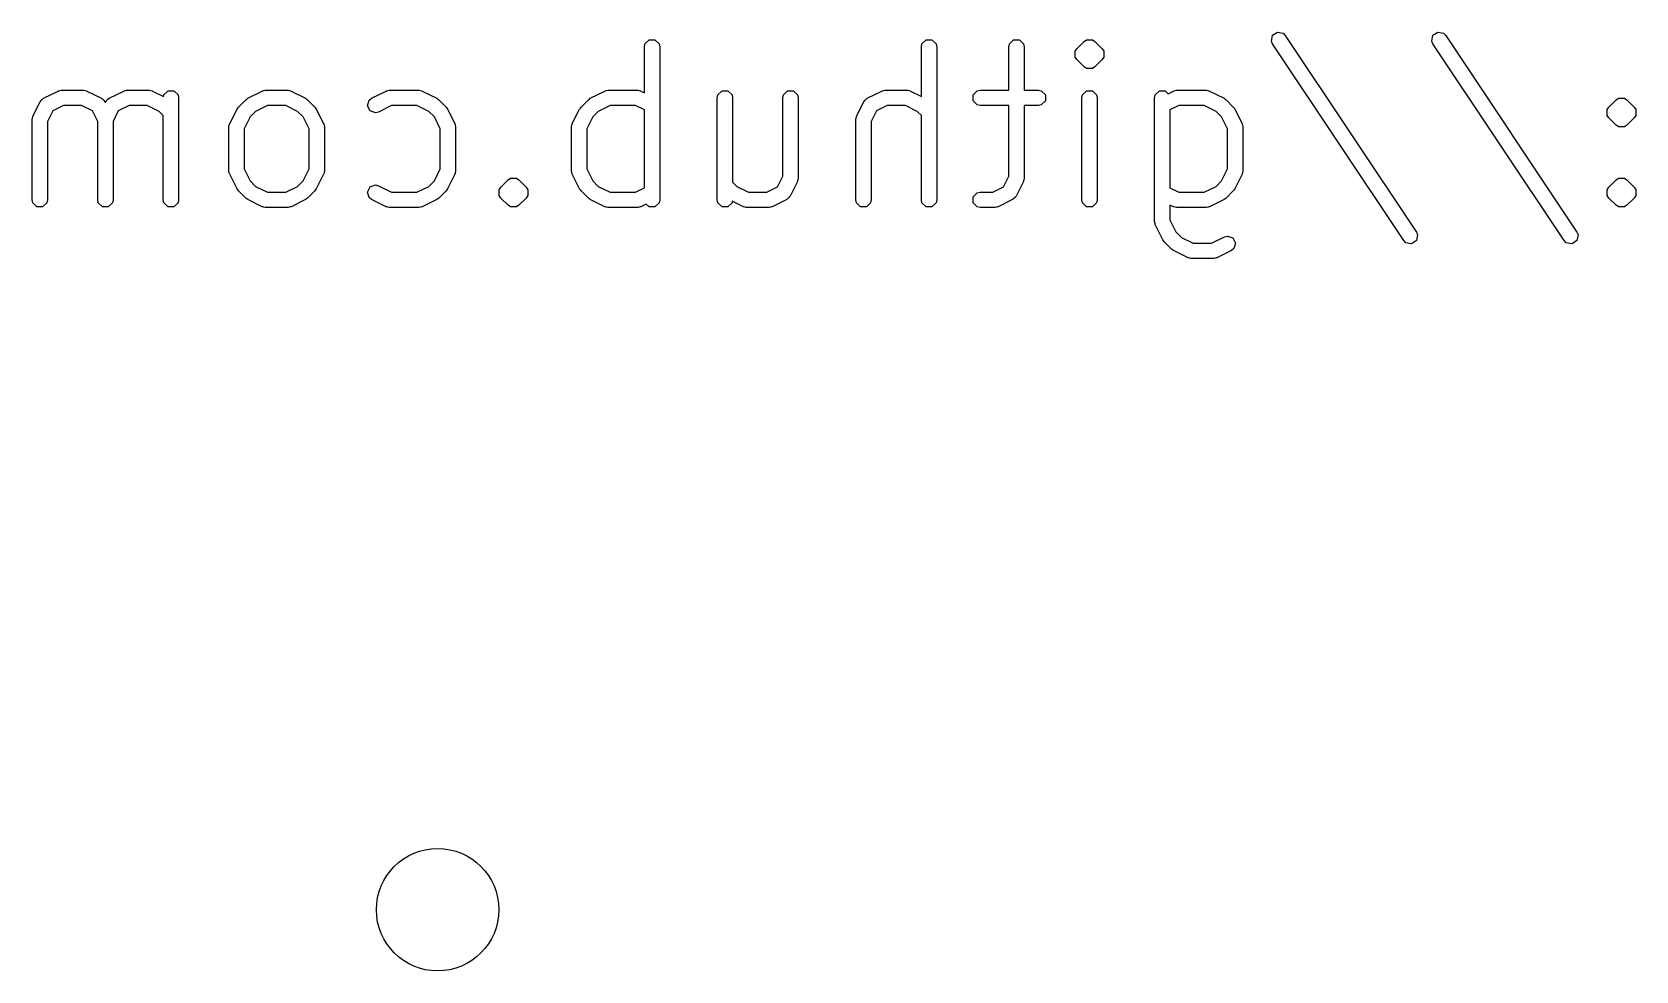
# Model space of a CAD drawing. Extents: x 2.89 to 10.22, y -4.48 to -2.42.
# Drawn here: x 9.3524 to 9.7649, y -2.8543 to -2.6128 of the extents above; entities that cross this region are included whole.
import ezdxf

# ---------------------------------------------------------------- set-up
doc = ezdxf.new("R2010")
doc.units = 0
doc.header["$MEASUREMENT"] = 0
doc.layers.add('BLACK', color=7, linetype='CONTINUOUS')

msp = doc.modelspace()

# ---------------------------------------------------------------- linework, layer by layer
at = {"layer": 'BLACK', "linetype": 'CONTINUOUS'}
for p, q in [((9.51003, -2.61588), (9.51109, -2.61481)), ((9.51109, -2.61481), (9.5126, -2.61481)), ((9.5126, -2.61481), (9.51366, -2.61588)), ((9.58127, -2.61588), (9.58233, -2.61481)), ((9.58233, -2.61481), (9.58384, -2.61481)), ((9.58384, -2.61481), (9.58491, -2.61588)), ((9.60377, -2.61588), (9.60483, -2.61481)), ((9.60483, -2.61481), (9.60634, -2.61481)), ((9.60634, -2.61481), (9.6074, -2.61588)), ((9.62294, -2.61524), (9.62358, -2.61481)), ((9.62358, -2.61481), (9.62508, -2.61481)), ((9.62508, -2.61481), (9.62572, -2.61524)), ((9.67114, -2.61514), (9.67144, -2.61366)), ((9.67144, -2.61585), (9.67114, -2.61514)), ((9.67144, -2.61366), (9.67269, -2.61283)), ((9.67269, -2.61283), (9.67417, -2.61312)), ((9.67417, -2.61312), (9.67471, -2.61367)), ((9.67471, -2.61367), (9.70846, -2.66428)), ((9.71239, -2.61514), (9.71268, -2.61366)), ((9.71268, -2.61585), (9.71239, -2.61514)), ((9.71268, -2.61366), (9.71394, -2.61283)), ((9.71394, -2.61283), (9.71542, -2.61312)), ((9.71542, -2.61312), (9.71596, -2.61367)), ((9.71596, -2.61367), (9.7497, -2.66428)), ((9.50988, -2.61663), (9.51003, -2.61588)), ((9.50988, -2.62845), (9.50988, -2.61663)), ((9.51366, -2.61588), (9.51381, -2.61663)), ((9.51381, -2.61663), (9.51381, -2.656)), ((9.58112, -2.61663), (9.58127, -2.61588)), ((9.58112, -2.62938), (9.58112, -2.61663)), ((9.58491, -2.61588), (9.58506, -2.61663)), ((9.58506, -2.61663), (9.58506, -2.656)), ((9.60362, -2.61663), (9.60377, -2.61588)), ((9.60362, -2.62779), (9.60362, -2.61663)), ((9.6074, -2.61588), (9.60755, -2.61663)), ((9.60755, -2.61663), (9.60755, -2.62779)), ((9.62064, -2.61775), (9.62106, -2.61712)), ((9.62064, -2.61926), (9.62064, -2.61775)), ((9.62064, -2.61775), (9.62064, -2.61775)), ((9.62106, -2.6199), (9.62064, -2.61926)), ((9.62106, -2.61712), (9.62294, -2.61524)), ((9.62572, -2.61524), (9.6276, -2.61712)), ((9.6276, -2.61712), (9.62802, -2.61775)), ((9.62802, -2.61926), (9.6276, -2.6199)), ((9.62802, -2.61775), (9.62802, -2.61775)), ((9.62802, -2.61775), (9.62802, -2.61926)), ((9.70518, -2.66647), (9.67144, -2.61585)), ((9.74643, -2.66647), (9.71268, -2.61585)), ((9.62294, -2.62177), (9.62106, -2.6199)), ((9.62358, -2.6222), (9.62294, -2.62177)), ((9.62508, -2.6222), (9.62358, -2.6222)), ((9.62358, -2.6222), (9.62358, -2.6222)), ((9.62572, -2.62177), (9.62508, -2.6222)), ((9.6276, -2.6199), (9.62572, -2.62177)), ((9.3526, -2.6345), (9.35448, -2.63075)), ((9.35448, -2.63075), (9.35472, -2.63044)), ((9.35472, -2.63044), (9.35475, -2.63034)), ((9.35475, -2.63034), (9.35486, -2.63026)), ((9.35486, -2.63026), (9.35495, -2.63014)), ((9.35495, -2.63014), (9.35505, -2.63011)), ((9.35505, -2.63011), (9.35536, -2.62987)), ((9.35536, -2.62987), (9.35911, -2.628)), ((9.35911, -2.628), (9.3592, -2.62797)), ((9.3592, -2.62797), (9.35924, -2.62794)), ((9.35924, -2.62794), (9.35955, -2.62788)), ((9.35955, -2.62788), (9.35985, -2.62779)), ((9.35985, -2.62779), (9.35989, -2.62781)), ((9.35989, -2.62781), (9.35999, -2.62779)), ((9.35999, -2.62779), (9.36561, -2.62779)), ((9.36561, -2.62779), (9.36571, -2.62781)), ((9.36571, -2.62781), (9.36575, -2.62779)), ((9.36575, -2.62779), (9.36606, -2.62788)), ((9.36606, -2.62788), (9.36637, -2.62794)), ((9.36637, -2.62794), (9.3664, -2.62797)), ((9.3664, -2.62797), (9.36649, -2.628)), ((9.36649, -2.628), (9.37024, -2.62987)), ((9.37024, -2.62987), (9.37055, -2.63011)), ((9.37055, -2.63011), (9.37065, -2.63014)), ((9.37065, -2.63014), (9.37074, -2.63026)), ((9.37074, -2.63026), (9.37085, -2.63034)), ((9.37085, -2.63034), (9.37088, -2.63044)), ((9.37088, -2.63044), (9.37112, -2.63075)), ((9.37112, -2.63075), (9.37124, -2.63098)), ((9.37124, -2.63098), (9.37135, -2.63075)), ((9.37135, -2.63075), (9.37159, -2.63044)), ((9.37159, -2.63044), (9.37163, -2.63034)), ((9.37163, -2.63034), (9.37174, -2.63026)), ((9.37174, -2.63026), (9.37182, -2.63014)), ((9.37182, -2.63014), (9.37192, -2.63011)), ((9.37192, -2.63011), (9.37223, -2.62987)), ((9.37223, -2.62987), (9.37598, -2.628)), ((9.37598, -2.628), (9.37608, -2.62797)), ((9.37608, -2.62797), (9.37611, -2.62794)), ((9.37611, -2.62794), (9.37642, -2.62788)), ((9.37642, -2.62788), (9.37672, -2.62779)), ((9.37672, -2.62779), (9.37677, -2.62781)), ((9.37677, -2.62781), (9.37686, -2.62779)), ((9.37686, -2.62779), (9.38249, -2.62779)), ((9.38249, -2.62779), (9.38258, -2.62781)), ((9.38258, -2.62781), (9.38263, -2.62779)), ((9.38263, -2.62779), (9.38293, -2.62788)), ((9.38293, -2.62788), (9.38324, -2.62794)), ((9.38324, -2.62794), (9.38327, -2.62797)), ((9.38327, -2.62797), (9.38337, -2.628)), ((9.38337, -2.628), (9.38621, -2.62942)), ((9.38621, -2.62942), (9.38629, -2.629)), ((9.38629, -2.629), (9.38736, -2.62794)), ((9.38736, -2.62794), (9.38886, -2.62794)), ((9.38886, -2.62794), (9.38993, -2.629)), ((9.38993, -2.629), (9.39008, -2.62976)), ((9.39008, -2.62976), (9.39008, -2.656)), ((9.40547, -2.63211), (9.40734, -2.63024)), ((9.40734, -2.63024), (9.4076, -2.63006)), ((9.4076, -2.63006), (9.40785, -2.62987)), ((9.40785, -2.62987), (9.4116, -2.628)), ((9.4116, -2.628), (9.4117, -2.62797)), ((9.4117, -2.62797), (9.41173, -2.62794)), ((9.41173, -2.62794), (9.41204, -2.62788)), ((9.41204, -2.62788), (9.41234, -2.62779)), ((9.41234, -2.62779), (9.41239, -2.62781)), ((9.41239, -2.62781), (9.41248, -2.62779)), ((9.41248, -2.62779), (9.41811, -2.62779)), ((9.41811, -2.62779), (9.4182, -2.62781)), ((9.4182, -2.62781), (9.41825, -2.62779)), ((9.41825, -2.62779), (9.41855, -2.62788)), ((9.41855, -2.62788), (9.41886, -2.62794)), ((9.41886, -2.62794), (9.41889, -2.62797)), ((9.41889, -2.62797), (9.41899, -2.628)), ((9.41899, -2.628), (9.42274, -2.62987)), ((9.42274, -2.62987), (9.42299, -2.63006)), ((9.42299, -2.63006), (9.42325, -2.63024)), ((9.42325, -2.63024), (9.42512, -2.63211)), ((9.43864, -2.63177), (9.43912, -2.63034)), ((9.43912, -2.63034), (9.43972, -2.62987)), ((9.43972, -2.62987), (9.44347, -2.628)), ((9.44347, -2.628), (9.44357, -2.62797)), ((9.44357, -2.62797), (9.4436, -2.62794)), ((9.4436, -2.62794), (9.44391, -2.62788)), ((9.44391, -2.62788), (9.44421, -2.62779)), ((9.44421, -2.62779), (9.44426, -2.62781)), ((9.44426, -2.62781), (9.44435, -2.62779)), ((9.44435, -2.62779), (9.45185, -2.62779)), ((9.45185, -2.62779), (9.45195, -2.62781)), ((9.45195, -2.62781), (9.45199, -2.62779)), ((9.45199, -2.62779), (9.4523, -2.62788)), ((9.4523, -2.62788), (9.45261, -2.62794)), ((9.45261, -2.62794), (9.45264, -2.62797)), ((9.45264, -2.62797), (9.45273, -2.628)), ((9.45273, -2.628), (9.45648, -2.62987)), ((9.45648, -2.62987), (9.45673, -2.63006)), ((9.45673, -2.63006), (9.45699, -2.63024)), ((9.45699, -2.63024), (9.45887, -2.63211)), ((9.49358, -2.63211), (9.49546, -2.63024)), ((9.49546, -2.63024), (9.49572, -2.63006)), ((9.49572, -2.63006), (9.49597, -2.62987)), ((9.49597, -2.62987), (9.49972, -2.628)), ((9.49972, -2.628), (9.49981, -2.62797)), ((9.49981, -2.62797), (9.49984, -2.62794)), ((9.49984, -2.62794), (9.50015, -2.62788)), ((9.50015, -2.62788), (9.50046, -2.62779)), ((9.50046, -2.62779), (9.5005, -2.62781)), ((9.5005, -2.62781), (9.5006, -2.62779)), ((9.5006, -2.62779), (9.5081, -2.62779)), ((9.5081, -2.62779), (9.50819, -2.62781)), ((9.50819, -2.62781), (9.50824, -2.62779)), ((9.50824, -2.62779), (9.50854, -2.62788)), ((9.50854, -2.62788), (9.50885, -2.62794)), ((9.50885, -2.62794), (9.50888, -2.62797)), ((9.50888, -2.62797), (9.50898, -2.628)), ((9.50898, -2.628), (9.50988, -2.62845)), ((9.52862, -2.62976), (9.52877, -2.629)), ((9.52862, -2.656), (9.52862, -2.62976)), ((9.52877, -2.629), (9.52984, -2.62794)), ((9.52984, -2.62794), (9.53135, -2.62794)), ((9.53135, -2.62794), (9.53241, -2.629)), ((9.53241, -2.629), (9.53256, -2.62976)), ((9.53256, -2.62976), (9.53256, -2.65144)), ((9.5455, -2.62976), (9.54565, -2.629)), ((9.5455, -2.64991), (9.5455, -2.62976)), ((9.54565, -2.629), (9.54671, -2.62794)), ((9.54671, -2.62794), (9.54822, -2.62794)), ((9.54822, -2.62794), (9.54928, -2.629)), ((9.54928, -2.629), (9.54943, -2.62976)), ((9.54943, -2.62976), (9.54943, -2.65038)), ((9.56445, -2.6345), (9.56633, -2.63075)), ((9.56633, -2.63075), (9.56657, -2.63044)), ((9.56657, -2.63044), (9.5666, -2.63034)), ((9.5666, -2.63034), (9.56671, -2.63026)), ((9.56671, -2.63026), (9.5668, -2.63014)), ((9.5668, -2.63014), (9.5669, -2.63011)), ((9.5669, -2.63011), (9.56721, -2.62987)), ((9.56721, -2.62987), (9.57096, -2.628)), ((9.57096, -2.628), (9.57105, -2.62797)), ((9.57105, -2.62797), (9.57108, -2.62794)), ((9.57108, -2.62794), (9.57139, -2.62788)), ((9.57139, -2.62788), (9.5717, -2.62779)), ((9.5717, -2.62779), (9.57174, -2.62781)), ((9.57174, -2.62781), (9.57184, -2.62779)), ((9.57184, -2.62779), (9.57746, -2.62779)), ((9.57746, -2.62779), (9.57756, -2.62781)), ((9.57756, -2.62781), (9.5776, -2.62779)), ((9.5776, -2.62779), (9.57791, -2.62788)), ((9.57791, -2.62788), (9.57822, -2.62794)), ((9.57822, -2.62794), (9.57825, -2.62797)), ((9.57825, -2.62797), (9.57834, -2.628)), ((9.57834, -2.628), (9.58112, -2.62938)), ((9.59439, -2.629), (9.59546, -2.62794)), ((9.59439, -2.63051), (9.59439, -2.629)), ((9.59546, -2.63157), (9.59439, -2.63051)), ((9.59546, -2.62794), (9.59621, -2.62779)), ((9.59621, -2.63172), (9.59546, -2.63157)), ((9.59621, -2.62779), (9.60362, -2.62779)), ((9.60755, -2.62779), (9.61121, -2.62779)), ((9.61121, -2.62779), (9.61196, -2.62794)), ((9.61196, -2.63157), (9.61121, -2.63172)), ((9.61196, -2.62794), (9.61303, -2.629)), ((9.61303, -2.63051), (9.61196, -2.63157)), ((9.61303, -2.629), (9.61303, -2.63051)), ((9.62236, -2.62976), (9.62251, -2.629)), ((9.62236, -2.656), (9.62236, -2.62976)), ((9.62251, -2.629), (9.62358, -2.62794)), ((9.62358, -2.62794), (9.62508, -2.62794)), ((9.62508, -2.62794), (9.62615, -2.629)), ((9.62615, -2.629), (9.6263, -2.62976)), ((9.6263, -2.62976), (9.6263, -2.656)), ((9.64111, -2.62976), (9.64126, -2.629)), ((9.64111, -2.66163), (9.64111, -2.62976)), ((9.64126, -2.629), (9.64233, -2.62794)), ((9.64233, -2.62794), (9.64383, -2.62794)), ((9.64383, -2.62794), (9.64458, -2.62868)), ((9.64458, -2.62868), (9.64595, -2.628)), ((9.64595, -2.628), (9.64604, -2.62797)), ((9.64604, -2.62797), (9.64608, -2.62794)), ((9.64608, -2.62794), (9.64638, -2.62788)), ((9.64638, -2.62788), (9.64669, -2.62779)), ((9.64669, -2.62779), (9.64673, -2.62781)), ((9.64673, -2.62781), (9.64683, -2.62779)), ((9.64683, -2.62779), (9.65433, -2.62779)), ((9.65433, -2.62779), (9.65442, -2.62781)), ((9.65442, -2.62781), (9.65447, -2.62779)), ((9.65447, -2.62779), (9.65477, -2.62788)), ((9.65477, -2.62788), (9.65508, -2.62794)), ((9.65508, -2.62794), (9.65511, -2.62797)), ((9.65511, -2.62797), (9.65521, -2.628)), ((9.65521, -2.628), (9.65896, -2.62987)), ((9.65896, -2.62987), (9.65921, -2.63006)), ((9.65921, -2.63006), (9.65947, -2.63024)), ((9.65947, -2.63024), (9.66134, -2.63211)), ((9.75792, -2.63211), (9.7598, -2.63024)), ((9.7598, -2.63024), (9.76044, -2.62981)), ((9.76044, -2.62981), (9.76194, -2.62981)), ((9.76194, -2.62981), (9.76258, -2.63024)), ((9.76258, -2.63024), (9.76446, -2.63211)), ((9.3524, -2.63524), (9.35248, -2.63494)), ((9.35242, -2.63528), (9.3524, -2.63524)), ((9.3524, -2.63538), (9.35242, -2.63528)), ((9.3524, -2.656), (9.3524, -2.63538)), ((9.35248, -2.63494), (9.35255, -2.63463)), ((9.35255, -2.63463), (9.35258, -2.6346)), ((9.35258, -2.6346), (9.3526, -2.6345)), ((9.35771, -2.6331), (9.35633, -2.63585)), ((9.36045, -2.63172), (9.35771, -2.6331)), ((9.36515, -2.63172), (9.36045, -2.63172)), ((9.3679, -2.6331), (9.36515, -2.63172)), ((9.36927, -2.63585), (9.3679, -2.6331)), ((9.37458, -2.6331), (9.37321, -2.63585)), ((9.37733, -2.63172), (9.37458, -2.6331)), ((9.38202, -2.63172), (9.37733, -2.63172)), ((9.38507, -2.63325), (9.38202, -2.63172)), ((9.38614, -2.63432), (9.38507, -2.63325)), ((9.38614, -2.656), (9.38614, -2.63432)), ((9.40322, -2.63637), (9.4051, -2.63263)), ((9.4051, -2.63263), (9.40529, -2.63238)), ((9.40529, -2.63238), (9.40547, -2.63211)), ((9.40848, -2.63467), (9.40695, -2.63772)), ((9.4099, -2.63325), (9.40848, -2.63467)), ((9.41295, -2.63172), (9.4099, -2.63325)), ((9.41764, -2.63172), (9.41295, -2.63172)), ((9.42069, -2.63325), (9.41764, -2.63172)), ((9.42211, -2.63467), (9.42069, -2.63325)), ((9.42364, -2.63772), (9.42211, -2.63467)), ((9.42512, -2.63211), (9.4253, -2.63238)), ((9.4253, -2.63238), (9.42549, -2.63263)), ((9.42549, -2.63263), (9.42737, -2.63637)), ((9.43931, -2.63312), (9.43864, -2.63177)), ((9.44074, -2.63359), (9.43931, -2.63312)), ((9.44148, -2.63339), (9.44074, -2.63359)), ((9.44482, -2.63172), (9.44148, -2.63339)), ((9.45139, -2.63172), (9.44482, -2.63172)), ((9.45444, -2.63325), (9.45139, -2.63172)), ((9.45586, -2.63467), (9.45444, -2.63325)), ((9.45738, -2.63772), (9.45586, -2.63467)), ((9.45887, -2.63211), (9.45904, -2.63238)), ((9.45904, -2.63238), (9.45924, -2.63263)), ((9.45924, -2.63263), (9.46111, -2.63637)), ((9.49134, -2.63637), (9.49321, -2.63263)), ((9.49321, -2.63263), (9.49341, -2.63238)), ((9.49341, -2.63238), (9.49358, -2.63211)), ((9.49659, -2.63467), (9.49507, -2.63772)), ((9.49801, -2.63325), (9.49659, -2.63467)), ((9.50106, -2.63172), (9.49801, -2.63325)), ((9.50763, -2.63172), (9.50106, -2.63172)), ((9.50988, -2.63285), (9.50763, -2.63172)), ((9.50988, -2.65291), (9.50988, -2.63285)), ((9.56425, -2.63524), (9.56433, -2.63494)), ((9.56426, -2.63528), (9.56425, -2.63524)), ((9.56425, -2.63538), (9.56426, -2.63528)), ((9.56425, -2.656), (9.56425, -2.63538)), ((9.56433, -2.63494), (9.5644, -2.63463)), ((9.5644, -2.63463), (9.56443, -2.6346)), ((9.56443, -2.6346), (9.56445, -2.6345)), ((9.56956, -2.6331), (9.56818, -2.63585)), ((9.5723, -2.63172), (9.56956, -2.6331)), ((9.577, -2.63172), (9.5723, -2.63172)), ((9.58005, -2.63325), (9.577, -2.63172)), ((9.58112, -2.63432), (9.58005, -2.63325)), ((9.58112, -2.656), (9.58112, -2.63432)), ((9.60362, -2.63172), (9.59621, -2.63172)), ((9.60362, -2.64991), (9.60362, -2.63172)), ((9.61121, -2.63172), (9.60755, -2.63172)), ((9.60755, -2.63172), (9.60755, -2.65038)), ((9.64729, -2.63172), (9.64505, -2.63285)), ((9.64505, -2.63285), (9.64505, -2.65291)), ((9.65386, -2.63172), (9.64729, -2.63172)), ((9.65691, -2.63325), (9.65386, -2.63172)), ((9.65833, -2.63467), (9.65691, -2.63325)), ((9.65986, -2.63772), (9.65833, -2.63467)), ((9.66134, -2.63211), (9.66152, -2.63238)), ((9.66152, -2.63238), (9.66171, -2.63263)), ((9.66171, -2.63263), (9.66359, -2.63637)), ((9.7575, -2.63275), (9.75792, -2.63211)), ((9.7575, -2.63426), (9.7575, -2.63275)), ((9.7575, -2.63275), (9.7575, -2.63275)), ((9.75792, -2.6349), (9.7575, -2.63426)), ((9.7598, -2.63677), (9.75792, -2.6349)), ((9.76446, -2.6349), (9.76258, -2.63677)), ((9.76446, -2.63211), (9.76488, -2.63275)), ((9.76488, -2.63426), (9.76446, -2.6349)), ((9.76488, -2.63275), (9.76488, -2.63275)), ((9.76488, -2.63275), (9.76488, -2.63426)), ((9.35633, -2.63585), (9.35633, -2.656)), ((9.36927, -2.656), (9.36927, -2.63585)), ((9.37321, -2.63585), (9.37321, -2.656)), ((9.40302, -2.63712), (9.4031, -2.63681)), ((9.40303, -2.63716), (9.40302, -2.63712)), ((9.40302, -2.63726), (9.40303, -2.63716)), ((9.40302, -2.6485), (9.40302, -2.63726)), ((9.4031, -2.63681), (9.40317, -2.6365)), ((9.40317, -2.6365), (9.4032, -2.63647)), ((9.4032, -2.63647), (9.40322, -2.63637)), ((9.40695, -2.63772), (9.40695, -2.64804)), ((9.42364, -2.64804), (9.42364, -2.63772)), ((9.42737, -2.63637), (9.42739, -2.63647)), ((9.42739, -2.63647), (9.42742, -2.6365)), ((9.42742, -2.6365), (9.42749, -2.63681)), ((9.42749, -2.63681), (9.42757, -2.63712)), ((9.42757, -2.63712), (9.42756, -2.63716)), ((9.42756, -2.63716), (9.42757, -2.63726)), ((9.42757, -2.63726), (9.42757, -2.6485)), ((9.45738, -2.64804), (9.45738, -2.63772)), ((9.46111, -2.63637), (9.46114, -2.63647)), ((9.46114, -2.63647), (9.46117, -2.6365)), ((9.46117, -2.6365), (9.46123, -2.63681)), ((9.46123, -2.63681), (9.46132, -2.63712)), ((9.46132, -2.63712), (9.4613, -2.63716)), ((9.4613, -2.63716), (9.46132, -2.63726)), ((9.46132, -2.63726), (9.46132, -2.6485)), ((9.49113, -2.63712), (9.49122, -2.63681)), ((9.49115, -2.63716), (9.49113, -2.63712)), ((9.49113, -2.63726), (9.49115, -2.63716)), ((9.49113, -2.6485), (9.49113, -2.63726)), ((9.49122, -2.63681), (9.49128, -2.6365)), ((9.49128, -2.6365), (9.49131, -2.63647)), ((9.49131, -2.63647), (9.49134, -2.63637)), ((9.49507, -2.63772), (9.49507, -2.64804)), ((9.56818, -2.63585), (9.56818, -2.656)), ((9.65986, -2.64804), (9.65986, -2.63772)), ((9.66359, -2.63637), (9.66361, -2.63647)), ((9.66361, -2.63647), (9.66365, -2.6365)), ((9.66365, -2.6365), (9.66371, -2.63681)), ((9.66371, -2.63681), (9.66379, -2.63712)), ((9.66379, -2.63712), (9.66378, -2.63716)), ((9.66378, -2.63716), (9.6638, -2.63726)), ((9.6638, -2.63726), (9.6638, -2.6485)), ((9.76044, -2.6372), (9.7598, -2.63677)), ((9.76194, -2.6372), (9.76044, -2.6372)), ((9.76044, -2.6372), (9.76044, -2.6372)), ((9.76258, -2.63677), (9.76194, -2.6372)), ((9.40695, -2.64804), (9.40848, -2.65109)), ((9.42211, -2.65109), (9.42364, -2.64804)), ((9.45586, -2.65109), (9.45738, -2.64804)), ((9.49507, -2.64804), (9.49659, -2.65109)), ((9.65833, -2.65109), (9.65986, -2.64804)), ((9.40303, -2.6486), (9.40302, -2.6485)), ((9.40302, -2.64864), (9.40303, -2.6486)), ((9.4031, -2.64895), (9.40302, -2.64864)), ((9.40317, -2.64926), (9.4031, -2.64895)), ((9.4032, -2.64929), (9.40317, -2.64926)), ((9.40322, -2.64938), (9.4032, -2.64929)), ((9.4051, -2.65313), (9.40322, -2.64938)), ((9.40848, -2.65109), (9.4099, -2.65251)), ((9.42069, -2.65251), (9.42211, -2.65109)), ((9.42737, -2.64938), (9.42549, -2.65313)), ((9.42739, -2.64929), (9.42737, -2.64938)), ((9.42742, -2.64926), (9.42739, -2.64929)), ((9.42749, -2.64895), (9.42742, -2.64926)), ((9.42757, -2.64864), (9.42749, -2.64895)), ((9.42757, -2.6485), (9.42756, -2.6486)), ((9.42756, -2.6486), (9.42757, -2.64864)), ((9.43931, -2.65264), (9.44074, -2.65216)), ((9.44074, -2.65216), (9.44148, -2.65237)), ((9.45444, -2.65251), (9.45586, -2.65109)), ((9.46111, -2.64938), (9.45924, -2.65313)), ((9.46114, -2.64929), (9.46111, -2.64938)), ((9.46117, -2.64926), (9.46114, -2.64929)), ((9.46123, -2.64895), (9.46117, -2.64926)), ((9.46132, -2.64864), (9.46123, -2.64895)), ((9.46132, -2.6485), (9.4613, -2.6486)), ((9.4613, -2.6486), (9.46132, -2.64864)), ((9.47296, -2.65274), (9.47483, -2.65086)), ((9.47483, -2.65086), (9.47547, -2.65043)), ((9.47547, -2.65043), (9.47698, -2.65043)), ((9.47698, -2.65043), (9.47698, -2.65043)), ((9.47698, -2.65043), (9.47762, -2.65086)), ((9.47762, -2.65086), (9.47949, -2.65274)), ((9.49115, -2.6486), (9.49113, -2.6485)), ((9.49113, -2.64864), (9.49115, -2.6486)), ((9.49122, -2.64895), (9.49113, -2.64864)), ((9.49128, -2.64926), (9.49122, -2.64895)), ((9.49131, -2.64929), (9.49128, -2.64926)), ((9.49134, -2.64938), (9.49131, -2.64929)), ((9.49321, -2.65313), (9.49134, -2.64938)), ((9.49659, -2.65109), (9.49801, -2.65251)), ((9.53256, -2.65144), (9.53363, -2.65251)), ((9.54412, -2.65266), (9.5455, -2.64991)), ((9.54923, -2.65126), (9.54735, -2.65501)), ((9.54925, -2.65116), (9.54923, -2.65126)), ((9.54928, -2.65113), (9.54925, -2.65116)), ((9.54935, -2.65082), (9.54928, -2.65113)), ((9.54943, -2.65052), (9.54935, -2.65082)), ((9.54943, -2.65038), (9.54942, -2.65048)), ((9.54942, -2.65048), (9.54943, -2.65052)), ((9.60224, -2.65266), (9.60362, -2.64991)), ((9.60734, -2.65126), (9.60547, -2.65501)), ((9.60737, -2.65116), (9.60734, -2.65126)), ((9.6074, -2.65113), (9.60737, -2.65116)), ((9.60746, -2.65082), (9.6074, -2.65113)), ((9.60755, -2.65052), (9.60746, -2.65082)), ((9.60755, -2.65038), (9.60753, -2.65048)), ((9.60753, -2.65048), (9.60755, -2.65052)), ((9.65691, -2.65251), (9.65833, -2.65109)), ((9.66359, -2.64938), (9.66171, -2.65313)), ((9.66361, -2.64929), (9.66359, -2.64938)), ((9.66365, -2.64926), (9.66361, -2.64929)), ((9.66371, -2.64895), (9.66365, -2.64926)), ((9.66379, -2.64864), (9.66371, -2.64895)), ((9.6638, -2.6485), (9.66378, -2.6486)), ((9.66378, -2.6486), (9.66379, -2.64864)), ((9.75792, -2.65274), (9.7598, -2.65086)), ((9.7598, -2.65086), (9.76044, -2.65043)), ((9.76044, -2.65043), (9.76194, -2.65043)), ((9.76194, -2.65043), (9.76194, -2.65043)), ((9.76194, -2.65043), (9.76258, -2.65086)), ((9.76258, -2.65086), (9.76446, -2.65274)), ((9.35255, -2.65676), (9.3524, -2.656)), ((9.35633, -2.656), (9.35618, -2.65676)), ((9.36942, -2.65676), (9.36927, -2.656)), ((9.37321, -2.656), (9.37306, -2.65676)), ((9.38629, -2.65676), (9.38614, -2.656)), ((9.39008, -2.656), (9.38993, -2.65676)), ((9.40529, -2.65338), (9.4051, -2.65313)), ((9.40547, -2.65365), (9.40529, -2.65338)), ((9.40734, -2.65552), (9.40547, -2.65365)), ((9.4076, -2.6557), (9.40734, -2.65552)), ((9.40785, -2.65589), (9.4076, -2.6557)), ((9.4116, -2.65776), (9.40785, -2.65589)), ((9.4099, -2.65251), (9.41295, -2.65403)), ((9.41295, -2.65403), (9.41764, -2.65403)), ((9.41764, -2.65403), (9.42069, -2.65251)), ((9.42274, -2.65589), (9.41899, -2.65776)), ((9.42299, -2.6557), (9.42274, -2.65589)), ((9.42325, -2.65552), (9.42299, -2.6557)), ((9.42512, -2.65365), (9.42325, -2.65552)), ((9.4253, -2.65338), (9.42512, -2.65365)), ((9.42549, -2.65313), (9.4253, -2.65338)), ((9.43864, -2.65399), (9.43931, -2.65264)), ((9.43912, -2.65542), (9.43864, -2.65399)), ((9.43972, -2.65589), (9.43912, -2.65542)), ((9.44347, -2.65776), (9.43972, -2.65589)), ((9.44148, -2.65237), (9.44482, -2.65403)), ((9.44482, -2.65403), (9.45139, -2.65403)), ((9.45139, -2.65403), (9.45444, -2.65251)), ((9.45648, -2.65589), (9.45273, -2.65776)), ((9.45673, -2.6557), (9.45648, -2.65589)), ((9.45699, -2.65552), (9.45673, -2.6557)), ((9.45887, -2.65365), (9.45699, -2.65552)), ((9.45904, -2.65338), (9.45887, -2.65365)), ((9.45924, -2.65313), (9.45904, -2.65338)), ((9.47253, -2.65337), (9.47296, -2.65274)), ((9.47253, -2.65488), (9.47253, -2.65337)), ((9.47296, -2.65552), (9.47253, -2.65488)), ((9.47253, -2.65488), (9.47253, -2.65488)), ((9.47483, -2.65739), (9.47296, -2.65552)), ((9.47949, -2.65552), (9.47762, -2.65739)), ((9.47949, -2.65274), (9.47992, -2.65337)), ((9.47992, -2.65488), (9.47949, -2.65552)), ((9.47992, -2.65337), (9.47992, -2.65488)), ((9.49341, -2.65338), (9.49321, -2.65313)), ((9.49358, -2.65365), (9.49341, -2.65338)), ((9.49546, -2.65552), (9.49358, -2.65365)), ((9.49572, -2.6557), (9.49546, -2.65552)), ((9.49597, -2.65589), (9.49572, -2.6557)), ((9.49972, -2.65776), (9.49597, -2.65589)), ((9.49801, -2.65251), (9.50106, -2.65403)), ((9.50106, -2.65403), (9.50763, -2.65403)), ((9.50763, -2.65403), (9.50988, -2.65291)), ((9.51381, -2.656), (9.51366, -2.65676)), ((9.52877, -2.65676), (9.52862, -2.656)), ((9.53249, -2.65634), (9.53241, -2.65676)), ((9.53534, -2.65776), (9.53249, -2.65634)), ((9.53363, -2.65251), (9.53668, -2.65403)), ((9.53668, -2.65403), (9.54138, -2.65403)), ((9.54138, -2.65403), (9.54412, -2.65266)), ((9.54647, -2.65589), (9.54272, -2.65776)), ((9.54678, -2.65565), (9.54647, -2.65589)), ((9.54688, -2.65562), (9.54678, -2.65565)), ((9.54697, -2.6555), (9.54688, -2.65562)), ((9.54708, -2.65542), (9.54697, -2.6555)), ((9.54711, -2.65532), (9.54708, -2.65542)), ((9.54735, -2.65501), (9.54711, -2.65532)), ((9.5644, -2.65676), (9.56425, -2.656)), ((9.56818, -2.656), (9.56803, -2.65676)), ((9.58127, -2.65676), (9.58112, -2.656)), ((9.58506, -2.656), (9.58491, -2.65676)), ((9.59439, -2.65525), (9.59546, -2.65418)), ((9.59439, -2.65676), (9.59439, -2.65525)), ((9.59546, -2.65418), (9.59621, -2.65403)), ((9.59621, -2.65403), (9.59949, -2.65403)), ((9.59949, -2.65403), (9.60224, -2.65266)), ((9.60459, -2.65589), (9.60084, -2.65776)), ((9.6049, -2.65565), (9.60459, -2.65589)), ((9.605, -2.65562), (9.6049, -2.65565)), ((9.60508, -2.6555), (9.605, -2.65562)), ((9.6052, -2.65542), (9.60508, -2.6555)), ((9.60523, -2.65532), (9.6052, -2.65542)), ((9.60547, -2.65501), (9.60523, -2.65532)), ((9.62251, -2.65676), (9.62236, -2.656)), ((9.6263, -2.656), (9.62615, -2.65676)), ((9.64505, -2.65291), (9.64729, -2.65403)), ((9.64729, -2.65403), (9.65386, -2.65403)), ((9.65386, -2.65403), (9.65691, -2.65251)), ((9.65896, -2.65589), (9.65521, -2.65776)), ((9.65921, -2.6557), (9.65896, -2.65589)), ((9.65947, -2.65552), (9.65921, -2.6557)), ((9.66134, -2.65365), (9.65947, -2.65552)), ((9.66152, -2.65338), (9.66134, -2.65365)), ((9.66171, -2.65313), (9.66152, -2.65338)), ((9.7575, -2.65337), (9.75792, -2.65274)), ((9.7575, -2.65488), (9.7575, -2.65337)), ((9.75792, -2.65552), (9.7575, -2.65488)), ((9.7575, -2.65488), (9.7575, -2.65488)), ((9.7598, -2.65739), (9.75792, -2.65552)), ((9.76446, -2.65552), (9.76258, -2.65739)), ((9.76446, -2.65274), (9.76488, -2.65337)), ((9.76488, -2.65488), (9.76446, -2.65552)), ((9.76488, -2.65337), (9.76488, -2.65488)), ((9.35361, -2.65782), (9.35255, -2.65676)), ((9.35512, -2.65782), (9.35361, -2.65782)), ((9.35618, -2.65676), (9.35512, -2.65782)), ((9.37048, -2.65782), (9.36942, -2.65676)), ((9.37199, -2.65782), (9.37048, -2.65782)), ((9.37306, -2.65676), (9.37199, -2.65782)), ((9.38736, -2.65782), (9.38629, -2.65676)), ((9.38886, -2.65782), (9.38736, -2.65782)), ((9.38993, -2.65676), (9.38886, -2.65782)), ((9.4117, -2.65779), (9.4116, -2.65776)), ((9.41173, -2.65782), (9.4117, -2.65779)), ((9.41204, -2.65788), (9.41173, -2.65782)), ((9.41234, -2.65797), (9.41204, -2.65788)), ((9.41239, -2.65795), (9.41234, -2.65797)), ((9.41248, -2.65797), (9.41239, -2.65795)), ((9.41811, -2.65797), (9.41248, -2.65797)), ((9.4182, -2.65795), (9.41811, -2.65797)), ((9.41825, -2.65797), (9.4182, -2.65795)), ((9.41855, -2.65788), (9.41825, -2.65797)), ((9.41886, -2.65782), (9.41855, -2.65788)), ((9.41889, -2.65779), (9.41886, -2.65782)), ((9.41899, -2.65776), (9.41889, -2.65779)), ((9.44357, -2.65779), (9.44347, -2.65776)), ((9.4436, -2.65782), (9.44357, -2.65779)), ((9.44391, -2.65788), (9.4436, -2.65782)), ((9.44421, -2.65797), (9.44391, -2.65788)), ((9.44426, -2.65795), (9.44421, -2.65797)), ((9.44435, -2.65797), (9.44426, -2.65795)), ((9.45185, -2.65797), (9.44435, -2.65797)), ((9.45195, -2.65795), (9.45185, -2.65797)), ((9.45199, -2.65797), (9.45195, -2.65795)), ((9.4523, -2.65788), (9.45199, -2.65797)), ((9.45261, -2.65782), (9.4523, -2.65788)), ((9.45264, -2.65779), (9.45261, -2.65782)), ((9.45273, -2.65776), (9.45264, -2.65779)), ((9.47547, -2.65782), (9.47483, -2.65739)), ((9.47698, -2.65782), (9.47547, -2.65782)), ((9.47547, -2.65782), (9.47547, -2.65782)), ((9.47762, -2.65739), (9.47698, -2.65782)), ((9.49981, -2.65779), (9.49972, -2.65776)), ((9.49984, -2.65782), (9.49981, -2.65779)), ((9.50015, -2.65788), (9.49984, -2.65782)), ((9.50046, -2.65797), (9.50015, -2.65788)), ((9.5005, -2.65795), (9.50046, -2.65797)), ((9.5006, -2.65797), (9.5005, -2.65795)), ((9.5081, -2.65797), (9.5006, -2.65797)), ((9.50819, -2.65795), (9.5081, -2.65797)), ((9.50824, -2.65797), (9.50819, -2.65795)), ((9.50854, -2.65788), (9.50824, -2.65797)), ((9.50885, -2.65782), (9.50854, -2.65788)), ((9.50888, -2.65779), (9.50885, -2.65782)), ((9.50898, -2.65776), (9.50888, -2.65779)), ((9.51035, -2.65708), (9.50898, -2.65776)), ((9.51109, -2.65782), (9.51035, -2.65708)), ((9.5126, -2.65782), (9.51109, -2.65782)), ((9.51366, -2.65676), (9.5126, -2.65782)), ((9.52984, -2.65782), (9.52877, -2.65676)), ((9.53135, -2.65782), (9.52984, -2.65782)), ((9.53241, -2.65676), (9.53135, -2.65782)), ((9.53543, -2.65779), (9.53534, -2.65776)), ((9.53546, -2.65782), (9.53543, -2.65779)), ((9.53577, -2.65788), (9.53546, -2.65782)), ((9.53608, -2.65797), (9.53577, -2.65788)), ((9.53612, -2.65795), (9.53608, -2.65797)), ((9.53622, -2.65797), (9.53612, -2.65795)), ((9.54184, -2.65797), (9.53622, -2.65797)), ((9.54194, -2.65795), (9.54184, -2.65797)), ((9.54198, -2.65797), (9.54194, -2.65795)), ((9.54229, -2.65788), (9.54198, -2.65797)), ((9.5426, -2.65782), (9.54229, -2.65788)), ((9.54263, -2.65779), (9.5426, -2.65782)), ((9.54272, -2.65776), (9.54263, -2.65779)), ((9.56546, -2.65782), (9.5644, -2.65676)), ((9.56697, -2.65782), (9.56546, -2.65782)), ((9.56803, -2.65676), (9.56697, -2.65782)), ((9.58233, -2.65782), (9.58127, -2.65676)), ((9.58384, -2.65782), (9.58233, -2.65782)), ((9.58491, -2.65676), (9.58384, -2.65782)), ((9.59546, -2.65782), (9.59439, -2.65676)), ((9.59621, -2.65797), (9.59546, -2.65782)), ((9.59996, -2.65797), (9.59621, -2.65797)), ((9.60006, -2.65795), (9.59996, -2.65797)), ((9.6001, -2.65797), (9.60006, -2.65795)), ((9.6004, -2.65788), (9.6001, -2.65797)), ((9.60071, -2.65782), (9.6004, -2.65788)), ((9.60074, -2.65779), (9.60071, -2.65782)), ((9.60084, -2.65776), (9.60074, -2.65779)), ((9.62358, -2.65782), (9.62251, -2.65676)), ((9.62508, -2.65782), (9.62358, -2.65782)), ((9.62615, -2.65676), (9.62508, -2.65782)), ((9.64595, -2.65776), (9.64505, -2.65731)), ((9.64505, -2.65731), (9.64505, -2.66116)), ((9.64604, -2.65779), (9.64595, -2.65776)), ((9.64608, -2.65782), (9.64604, -2.65779)), ((9.64638, -2.65788), (9.64608, -2.65782)), ((9.64669, -2.65797), (9.64638, -2.65788)), ((9.64673, -2.65795), (9.64669, -2.65797)), ((9.64683, -2.65797), (9.64673, -2.65795)), ((9.65433, -2.65797), (9.64683, -2.65797)), ((9.65442, -2.65795), (9.65433, -2.65797)), ((9.65447, -2.65797), (9.65442, -2.65795)), ((9.65477, -2.65788), (9.65447, -2.65797)), ((9.65508, -2.65782), (9.65477, -2.65788)), ((9.65511, -2.65779), (9.65508, -2.65782)), ((9.65521, -2.65776), (9.65511, -2.65779)), ((9.76044, -2.65782), (9.7598, -2.65739)), ((9.76194, -2.65782), (9.76044, -2.65782)), ((9.76044, -2.65782), (9.76044, -2.65782)), ((9.76258, -2.65739), (9.76194, -2.65782)), ((9.64113, -2.66172), (9.64111, -2.66163)), ((9.64112, -2.66177), (9.64113, -2.66172)), ((9.6412, -2.66207), (9.64112, -2.66177)), ((9.64126, -2.66238), (9.6412, -2.66207)), ((9.64129, -2.66241), (9.64126, -2.66238)), ((9.64132, -2.66251), (9.64129, -2.66241)), ((9.64319, -2.66626), (9.64132, -2.66251)), ((9.64505, -2.66116), (9.64657, -2.66421)), ((9.64657, -2.66421), (9.64799, -2.66563)), ((9.70846, -2.66428), (9.70875, -2.66499)), ((9.7497, -2.66428), (9.75, -2.66499)), ((9.64339, -2.66651), (9.64319, -2.66626)), ((9.64356, -2.66677), (9.64339, -2.66651)), ((9.64544, -2.66864), (9.64356, -2.66677)), ((9.6457, -2.66882), (9.64544, -2.66864)), ((9.64799, -2.66563), (9.65104, -2.66716)), ((9.65104, -2.66716), (9.65574, -2.66716)), ((9.65574, -2.66716), (9.65907, -2.66549)), ((9.65907, -2.66549), (9.65981, -2.66529)), ((9.65981, -2.66529), (9.66124, -2.66576)), ((9.66144, -2.66854), (9.66083, -2.66901)), ((9.66124, -2.66576), (9.66192, -2.66711)), ((9.66192, -2.66711), (9.66144, -2.66854)), ((9.70573, -2.66701), (9.70518, -2.66647)), ((9.7072, -2.66731), (9.70573, -2.66701)), ((9.70846, -2.66647), (9.7072, -2.66731)), ((9.70875, -2.66499), (9.70846, -2.66647)), ((9.74697, -2.66701), (9.74643, -2.66647)), ((9.74845, -2.66731), (9.74697, -2.66701)), ((9.7497, -2.66647), (9.74845, -2.66731)), ((9.75, -2.66499), (9.7497, -2.66647)), ((9.64595, -2.66901), (9.6457, -2.66882)), ((9.6497, -2.67089), (9.64595, -2.66901)), ((9.64979, -2.67091), (9.6497, -2.67089)), ((9.64982, -2.67094), (9.64979, -2.67091)), ((9.65013, -2.67101), (9.64982, -2.67094)), ((9.65044, -2.67109), (9.65013, -2.67101)), ((9.65048, -2.67108), (9.65044, -2.67109)), ((9.65058, -2.67109), (9.65048, -2.67108)), ((9.6562, -2.67109), (9.65058, -2.67109)), ((9.6563, -2.67108), (9.6562, -2.67109)), ((9.65634, -2.67109), (9.6563, -2.67108)), ((9.65665, -2.67101), (9.65634, -2.67109)), ((9.65696, -2.67094), (9.65665, -2.67101)), ((9.65699, -2.67091), (9.65696, -2.67094)), ((9.65708, -2.67089), (9.65699, -2.67091)), ((9.66083, -2.66901), (9.65708, -2.67089))]:
    msp.add_line(p, q, dxfattribs=at)
at = {"layer": 'BLACK'}
msp.add_circle((9.45669, -2.83858), 0.01575, dxfattribs=at)

doc.saveas('drawing.dxf')
